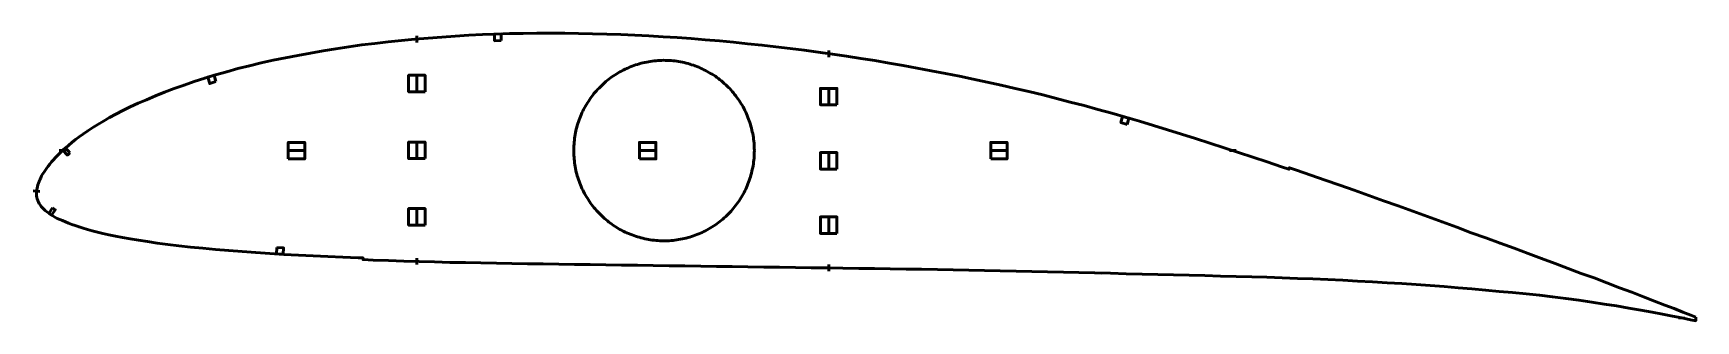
# Model space of a CAD drawing. Header units: metres. Extents: x -4 to 1006, y -103 to 71.
import ezdxf

# ---------------------------------------------------------------- set-up
doc = ezdxf.new("R2010")
doc.units = ezdxf.units.M
doc.layers.add('Layer', color=1, linetype='Continuous', lineweight=50)

msp = doc.modelspace()

# ---------------------------------------------------------------- linework, layer by layer
at = {"layer": 'Layer'}
for p, q in [((229.3, 65.7), (229.3, 69.7)), ((479.3, 56.8), (479.3, 60.8)), ((379.3, 54.8), (379.3, 55.3)), ((229.3, 46.2), (229.3, 35.2)), ((479.3, 38.3), (479.3, 27.3)), ((16.2, 0), (12.2, 0)), ((161.8, 0), (150.8, 0)), ((229.3, 5.7), (229.3, -5.3)), ((324.5, 0), (324, 0)), ((374.9, 0), (363.9, 0)), ((434.2, 0), (434.7, 0)), ((479.3, -0.7), (479.3, -11.7)), ((588.1, 0), (577.1, 0)), ((722.6, 0), (726.6, 0)), ((0.5, -24.8), (-3.5, -24.5)), ((229.3, -34.7), (229.3, -45.7)), ((479.3, -39.7), (479.3, -50.7)), ((379.3, -54.8), (379.3, -55.3)), ((229.3, -65.2), (229.3, -69.2)), ((479.3, -69.2), (479.3, -73.2)), ((640.7, -74.1), (644.7, -74.4)), ((931.2, -72.6), (931.1, -73.1)), ((926.6, -89.3), (926.5, -89.8)), ((968.7, -86.8), (968.5, -87.3)), ((966.2, -95.3), (966.1, -95.8)), ((985.9, -98.9), (985.8, -99.4)), ((987.4, -93.9), (987.2, -94.4)), ((995, -101.4), (999, -101.7))]:
    msp.add_line(p, q, dxfattribs=at)
for points in [[(1005.5, -101.1), (1002.5, -99.9), (997.7, -98), (992.4, -95.9), (986.7, -93.7), (980.5, -91.3), (973.8, -88.7), (966.7, -86), (959.2, -83.2), (951.6, -80.3), (943.8, -77.3), (936, -74.5), (928.1, -71.5), (920.2, -68.5), (912, -65.4), (903.8, -62.4), (895.4, -59.3), (886.8, -56.2), (878.1, -53), (869.3, -49.8), (860.5, -46.5), (851.6, -43.3), (842.7, -40), (833.8, -36.8), (824.9, -33.6), (816, -30.4), (807.1, -27.2), (798.3, -24.1), (789.5, -21), (780.7, -17.9), (772, -14.9), (763.2, -11.8), (758.9, -10.4), (758.6, -11.3), (754.2, -9.8), (745.5, -6.9), (736.8, -4), (728.1, -1.1), (719.4, 1.7), (710.7, 4.5), (702, 7.3), (693.4, 10), (684.9, 12.7), (676.4, 15.3), (668, 17.8), (659.5, 20.3), (651.1, 22.7), (642.7, 25), (634.3, 27.3), (625.9, 29.5), (617.6, 31.7), (609.2, 33.8), (600.8, 35.8), (592.4, 37.8), (583.9, 39.7), (575.5, 41.6), (567, 43.4), (558.6, 45.2), (550.1, 46.9), (541.5, 48.5), (533, 50.1), (524.4, 51.6), (515.9, 53.1), (507.3, 54.6), (498.7, 55.9), (490.1, 57.3), (481.5, 58.5), (472.9, 59.8), (464.3, 60.9), (455.8, 62), (447.2, 63), (438.7, 64), (430.1, 64.9), (421.5, 65.8), (413, 66.6), (404.4, 67.3), (395.9, 68), (387.3, 68.6), (378.8, 69.1), (370.2, 69.6), (361.6, 70), (353.1, 70.4), (344.6, 70.7), (336, 70.9), (327.5, 71.1), (319.1, 71.2), (310.6, 71.2), (302.2, 71.2), (293.9, 71.1), (285.6, 71), (277.3, 70.7), (269.1, 70.4), (260.8, 70), (252.6, 69.5), (244.4, 68.9), (236.2, 68.3), (228, 67.6), (219.9, 66.8), (211.9, 66), (203.9, 65.1), (195.9, 64.1), (188, 63), (180.2, 61.8), (172.4, 60.6), (164.7, 59.2), (157, 57.8), (149.5, 56.3), (142.1, 54.8), (134.8, 53.2), (127.7, 51.5), (120.7, 49.8), (113.9, 47.9), (107.2, 46), (100.6, 44), (94.2, 41.9), (88, 39.8), (82, 37.6), (76.2, 35.4), (70.6, 33.2), (65.2, 30.9), (60.2, 28.7), (55.4, 26.5), (50.9, 24.3), (46.7, 22.1), (42.8, 20), (39.1, 17.9), (35.7, 15.9), (32.6, 14), (29.6, 12.1), (26.9, 10.2), (24.4, 8.4), (22.1, 6.7), (20, 5), (18, 3.3), (16.2, 1.7), (14.4, 0.2), (12.9, -1.3), (11.4, -2.8), (10, -4.2), (8.8, -5.6), (7.6, -6.9), (6.5, -8.2), (5.5, -9.5), (4.6, -10.8), (3.8, -12), (3, -13.2), (2.2, -14.3), (1.6, -15.4), (1, -16.6), (0.5, -17.7), (0, -18.8), (-0.4, -19.8), (-0.7, -20.8), (-1, -21.8), (-1.2, -22.8), (-1.4, -23.8), (-1.5, -24.8), (-1.6, -25.7), (-1.6, -26.6), (-1.5, -27.5), (-1.4, -28.4), (-1.1, -29.3), (-0.8, -30.3), (-0.4, -31.2), (0.1, -32.1), (0.7, -33), (1.3, -33.9), (2.1, -34.7), (2.9, -35.6), (3.8, -36.4), (4.8, -37.2), (5.9, -38), (7, -38.8), (8.3, -39.6), (9.6, -40.3), (11.1, -41.1), (12.6, -41.8), (14.3, -42.5), (16, -43.3), (17.9, -44), (19.9, -44.8), (22, -45.5), (24.3, -46.3), (26.8, -47.1), (29.5, -47.8), (32.3, -48.6), (35.4, -49.4), (38.8, -50.3), (42.4, -51.1), (46.4, -51.9), (50.7, -52.7), (55.3, -53.6), (60.4, -54.4), (65.9, -55.2), (71.8, -56.1), (78.1, -56.9), (84.8, -57.7), (91.9, -58.5), (99.4, -59.2), (107.1, -60), (115.1, -60.7), (123.3, -61.3), (131.5, -61.9), (140, -62.5), (148.6, -63), (157.4, -63.4), (166.3, -63.9), (175.3, -64.2), (184.4, -64.6), (193.6, -65), (196.7, -65.1), (196.7, -66.1), (202.9, -66.4), (212.1, -66.7), (221.4, -67), (230.7, -67.3), (240, -67.5), (249.4, -67.8), (258.8, -68), (268.2, -68.2), (277.6, -68.4), (287, -68.5), (296.4, -68.7), (305.9, -68.8), (315.4, -69), (324.9, -69.1), (334.5, -69.2), (344, -69.4), (353.6, -69.5), (363.2, -69.6), (372.8, -69.8), (382.4, -69.9), (392, -70), (401.6, -70.2), (411.1, -70.3), (420.7, -70.4), (430.3, -70.6), (439.9, -70.7), (449.5, -70.8), (459.1, -71), (468.7, -71.1), (478.3, -71.2), (487.9, -71.3), (497.5, -71.5), (507, -71.6), (516.6, -71.7), (526.2, -71.9), (535.7, -72), (545.3, -72.2), (554.8, -72.4), (564.3, -72.6), (573.8, -72.7), (583.4, -73), (593, -73.2), (602.5, -73.4), (612.1, -73.6), (621.7, -73.8), (631.2, -74), (640.8, -74.2), (650.4, -74.4), (659.9, -74.7), (669.5, -74.9), (679, -75.1), (688.5, -75.3), (698, -75.6), (707.5, -75.8), (717, -76.1), (726.5, -76.4), (736, -76.7), (745.3, -76.9), (754.6, -77.3), (763.9, -77.6), (773.1, -77.9), (782.3, -78.3), (791.3, -78.7), (800.3, -79.2), (809.3, -79.7), (818.2, -80.2), (827.1, -80.7), (835.8, -81.2), (844.3, -81.8), (852.8, -82.5), (861.3, -83.2), (869.7, -83.9), (878, -84.6), (886.2, -85.4), (894.4, -86.2), (902.6, -87), (910.6, -87.8), (918.6, -88.8), (926.6, -89.8), (934.6, -90.8), (942.4, -91.9), (950, -93.1), (957.5, -94.3), (965, -95.6), (972.1, -96.8), (979, -98.1), (985.4, -99.3), (991.5, -100.4), (997.1, -101.5), (1002.3, -102.6), (1005.5, -103.3)], [(434.2, 0), (434.1, 1.2), (434.1, 2.3), (434, 3.4), (434, 4.6), (433.8, 5.7), (433.7, 6.9), (433.6, 8), (433.4, 9.2), (433.2, 10.3), (432.9, 11.4), (432.7, 12.5), (432.4, 13.7), (432.1, 14.8), (431.8, 15.9), (431.5, 17), (431.1, 18.1), (430.7, 19.1), (430.3, 20.2), (429.8, 21.3), (429.4, 22.3), (428.9, 23.4), (428.4, 24.4), (427.9, 25.4), (427.3, 26.5), (426.8, 27.5), (426.2, 28.4), (425.6, 29.4), (424.9, 30.4), (424.3, 31.3), (423.6, 32.3), (422.9, 33.2), (422.2, 34.1), (421.5, 35), (420.7, 35.9), (420, 36.7), (419.2, 37.6), (418.4, 38.4), (417.6, 39.2), (416.8, 40), (415.9, 40.8), (415, 41.6), (414.2, 42.3), (413.3, 43), (412.3, 43.7), (411.4, 44.4), (410.5, 45.1), (409.5, 45.7), (408.6, 46.3), (407.6, 46.9), (406.6, 47.5), (405.6, 48.1), (404.6, 48.6), (403.5, 49.1), (402.5, 49.6), (401.4, 50.1), (400.4, 50.6), (399.3, 51), (398.2, 51.4), (397.2, 51.8), (396.1, 52.1), (395, 52.5), (393.9, 52.8), (392.7, 53.1), (391.6, 53.4), (390.5, 53.6), (389.4, 53.8), (388.2, 54), (387.1, 54.2), (385.9, 54.4), (384.8, 54.5), (383.7, 54.6), (382.5, 54.7), (381.4, 54.7), (380.2, 54.7), (379.1, 54.8), (377.9, 54.7), (376.8, 54.7), (375.6, 54.6), (374.5, 54.5), (373.3, 54.4), (372.2, 54.3), (371, 54.1), (369.9, 53.9), (368.8, 53.7), (367.6, 53.5), (366.5, 53.2), (365.4, 53), (364.3, 52.6), (363.2, 52.3), (362.1, 52), (361, 51.6), (359.9, 51.2), (358.8, 50.8), (357.8, 50.3), (356.7, 49.9), (355.7, 49.4), (354.6, 48.9), (353.6, 48.3), (352.6, 47.8), (351.6, 47.2), (350.6, 46.6), (349.6, 46), (348.7, 45.4), (347.7, 44.7), (346.8, 44.1), (345.9, 43.4), (345, 42.7), (344.1, 41.9), (343.2, 41.2), (342.4, 40.4), (341.5, 39.6), (340.7, 38.8), (339.9, 38), (339.1, 37.2), (338.3, 36.3), (337.6, 35.4), (336.8, 34.6), (336.1, 33.7), (335.4, 32.7), (334.7, 31.8), (334.1, 30.9), (333.4, 29.9), (332.8, 28.9), (332.2, 28), (331.6, 27), (331.1, 26), (330.5, 24.9), (330, 23.9), (329.5, 22.9), (329.1, 21.8), (328.6, 20.8), (328.2, 19.7), (327.8, 18.6), (327.4, 17.5), (327.1, 16.4), (326.7, 15.3), (326.4, 14.2), (326.1, 13.1), (325.9, 12), (325.6, 10.9), (325.4, 9.7), (325.2, 8.6), (325, 7.5), (324.9, 6.3), (324.8, 5.2), (324.7, 4), (324.6, 2.9), (324.6, 1.7), (324.5, 0.6), (324.5, -0.6), (324.6, -1.7), (324.6, -2.9), (324.7, -4), (324.8, -5.2), (324.9, -6.3), (325, -7.5), (325.2, -8.6), (325.4, -9.7), (325.6, -10.9), (325.9, -12), (326.1, -13.1), (326.4, -14.2), (326.7, -15.3), (327.1, -16.4), (327.4, -17.5), (327.8, -18.6), (328.2, -19.7), (328.6, -20.8), (329.1, -21.8), (329.5, -22.9), (330, -23.9), (330.5, -24.9), (331.1, -26), (331.6, -27), (332.2, -28), (332.8, -28.9), (333.4, -29.9), (334.1, -30.9), (334.7, -31.8), (335.4, -32.7), (336.1, -33.7), (336.8, -34.6), (337.6, -35.4), (338.3, -36.3), (339.1, -37.2), (339.9, -38), (340.7, -38.8), (341.5, -39.6), (342.4, -40.4), (343.2, -41.2), (344.1, -41.9), (345, -42.7), (345.9, -43.4), (346.8, -44.1), (347.7, -44.7), (348.7, -45.4), (349.6, -46), (350.6, -46.6), (351.6, -47.2), (352.6, -47.8), (353.6, -48.3), (354.6, -48.9), (355.7, -49.4), (356.7, -49.9), (357.8, -50.3), (358.8, -50.8), (359.9, -51.2), (361, -51.6), (362.1, -52), (363.2, -52.3), (364.3, -52.6), (365.4, -53), (366.5, -53.2), (367.6, -53.5), (368.8, -53.7), (369.9, -53.9), (371, -54.1), (372.2, -54.3), (373.3, -54.4), (374.5, -54.5), (375.6, -54.6), (376.8, -54.7), (377.9, -54.7), (379.1, -54.8), (380.2, -54.7), (381.4, -54.7), (382.5, -54.7), (383.7, -54.6), (384.8, -54.5), (385.9, -54.4), (387.1, -54.2), (388.2, -54), (389.4, -53.8), (390.5, -53.6), (391.6, -53.4), (392.7, -53.1), (393.9, -52.8), (395, -52.5), (396.1, -52.1), (397.2, -51.8), (398.2, -51.4), (399.3, -51), (400.4, -50.6), (401.4, -50.1), (402.5, -49.6), (403.5, -49.1), (404.6, -48.6), (405.6, -48.1), (406.6, -47.5), (407.6, -46.9), (408.6, -46.3), (409.5, -45.7), (410.5, -45.1), (411.4, -44.4), (412.3, -43.7), (413.3, -43), (414.2, -42.3), (415, -41.6), (415.9, -40.8), (416.8, -40), (417.6, -39.2), (418.4, -38.4), (419.2, -37.6), (420, -36.7), (420.7, -35.9), (421.5, -35), (422.2, -34.1), (422.9, -33.2), (423.6, -32.3), (424.3, -31.3), (424.9, -30.4), (425.6, -29.4), (426.2, -28.4), (426.8, -27.5), (427.3, -26.5), (427.9, -25.4), (428.4, -24.4), (428.9, -23.4), (429.4, -22.3), (429.8, -21.3), (430.3, -20.2), (430.7, -19.1), (431.1, -18.1), (431.5, -17), (431.8, -15.9), (432.1, -14.8), (432.4, -13.7), (432.7, -12.5), (432.9, -11.4), (433.2, -10.3), (433.4, -9.2), (433.6, -8), (433.7, -6.9), (433.8, -5.7), (434, -4.6), (434, -3.4), (434.1, -2.3), (434.1, -1.2), (434.2, 0)]]:
    msp.add_lwpolyline(points, close=True, dxfattribs=at)
for points in [[(280.5, 66.8), (276.5, 66.7), (276.4, 70.7), (280.4, 70.8), (280.5, 66.8)], [(107.4, 41.9), (103.6, 40.7), (102.4, 44.6), (106.3, 45.7), (107.4, 41.9)], [(234.3, 35.7), (224.3, 35.7), (224.3, 45.7), (234.3, 45.7), (234.3, 35.7)], [(484.3, 27.8), (474.3, 27.8), (474.3, 37.8), (484.3, 37.8), (484.3, 27.8)], [(660.4, 15.9), (656.6, 17), (657.7, 20.8), (661.5, 19.7), (660.4, 15.9)], [(18.7, -1.4), (17.2, -2.7), (14.5, 0.3), (16, 1.6), (18.7, -1.4)], [(151.3, -5), (151.3, 5), (161.3, 5), (161.3, -5), (151.3, -5)], [(234.3, -4.8), (224.3, -4.8), (224.3, 5.2), (234.3, 5.2), (234.3, -4.8)], [(364.4, -5), (364.4, 5), (374.4, 5), (374.4, -5), (364.4, -5)], [(577.6, -5), (577.6, 5), (587.6, 5), (587.6, -5), (577.6, -5)], [(484.3, -11.2), (474.3, -11.2), (474.3, -1.2), (484.3, -1.2), (484.3, -11.2)], [(8.2, -34.8), (9.8, -35.9), (7.6, -39.2), (6, -38.1), (8.2, -34.8)], [(234.3, -45.2), (224.3, -45.2), (224.3, -35.2), (234.3, -35.2), (234.3, -45.2)], [(484.3, -50.2), (474.3, -50.2), (474.3, -40.2), (484.3, -40.2), (484.3, -50.2)], [(144.4, -58.7), (148.4, -59), (148.2, -62.9), (144.2, -62.7), (144.4, -58.7)]]:
    msp.add_lwpolyline(points, dxfattribs=at)

doc.saveas('drawing.dxf')
